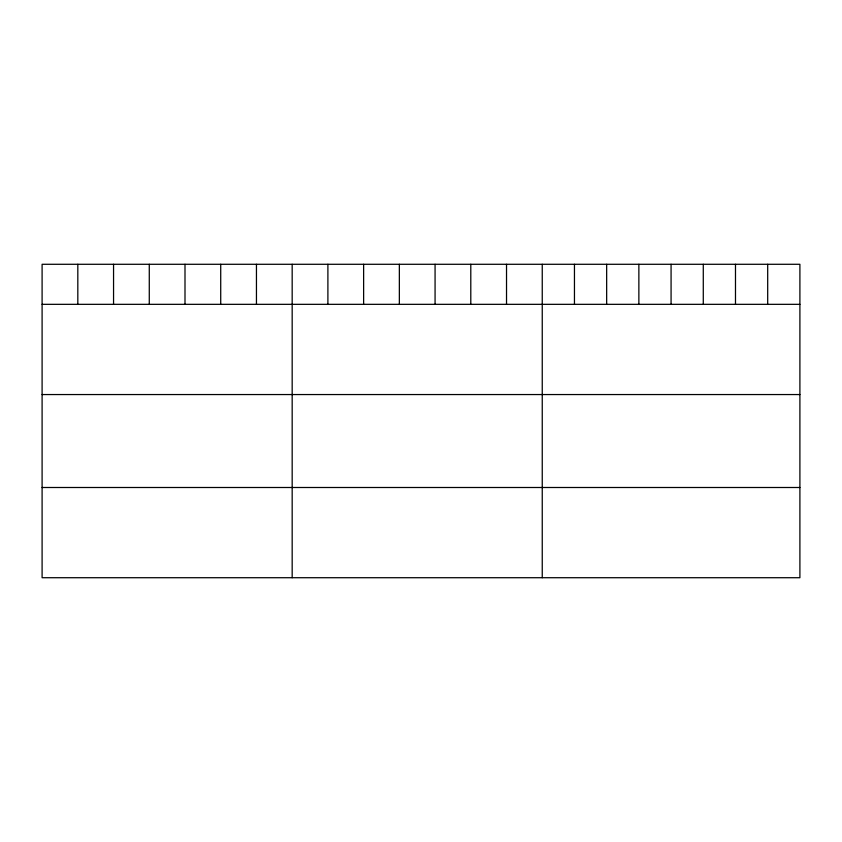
<?xml version="1.0" encoding="UTF-8"?>
<svg xmlns="http://www.w3.org/2000/svg" width="842" height="842" viewBox="0 0 842 842"><rect width="100%" height="100%" fill="white"/><g stroke="black" fill="none" stroke-linecap="round" stroke-linejoin="round"><path stroke-width="1.26" d="M799.9 304.33L799.9 577.717L42.1 577.717L42.1 264.283L799.9 264.283L799.9 304.33L42.1 304.33M42.1 394.551L799.9 394.551M42.1 487.497L799.9 487.497M767.693 264.283L767.693 304.33M735.487 264.283L735.487 304.33M703.281 264.283L703.281 304.33M671.074 264.283L671.074 304.33M638.867 264.283L638.867 304.33M606.661 264.283L606.661 304.33M574.454 264.283L574.454 304.33M542.248 264.283L542.248 577.717M506.526 264.283L506.526 304.33M470.794 264.283L470.794 304.33M435.072 264.283L435.072 304.33M399.35 264.283L399.35 304.33M363.628 264.283L363.628 304.33M327.896 264.283L327.896 304.33M292.174 264.283L292.174 577.717M256.452 264.283L256.452 304.33M220.72 264.283L220.72 304.33M184.998 264.283L184.998 304.33M149.276 264.283L149.276 304.33M113.554 264.283L113.554 304.33M77.822 264.283L77.822 304.33"/></g></svg>
